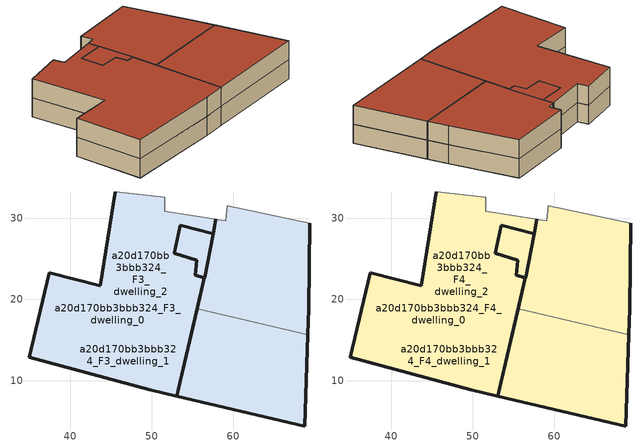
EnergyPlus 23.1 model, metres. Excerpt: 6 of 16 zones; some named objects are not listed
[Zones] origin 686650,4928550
a20d170bb3bbb324_F3_dwelling_0
 floor outside (EU_floor_Construction): 68.8,4.42 69.18,15.64 55.57,18.82 53.06,8.09 z9; 53.06,8.09 55.57,18.82 56.47,22.68 55.33,22.97 55.52,24.83 52.77,25.65 53.5,29.09 57.53,28.09 57.87,29.83 51.6,30.84 51.62,32.54 45.5,33.21 43.64,21.68 37.36,23.27 34.93,12.87 49.74,8.87 z9
 wall outside (EU_wall_Construction): 69.18,15.64 68.8,4.42 53.06,8.09 55.57,18.82 z9:12
 wall to a20d170bb3bbb324_F3_dwelling_1 (EU_wall_Construction): 55.57,18.82 69.18,15.64 z9:12
a20d170bb3bbb324_F3_dwelling_1
 floor to a20d170bb3bbb324_F2_dwelling_1 (EU_floor_Construction): 69.18,15.64 69.29,18.83 69.43,29.39 59.29,31.53 59.07,29.64 58.13,29.79 57.87,29.83 57.53,28.09 57.54,28.09 56.51,22.67 56.47,22.68 55.57,18.82 z9; 53.06,8.09 55.57,18.82 56.47,22.68 55.33,22.97 55.52,24.83 52.77,25.65 53.5,29.09 57.53,28.09 57.87,29.83 51.6,30.84 51.62,32.54 45.5,33.21 43.64,21.68 37.36,23.27 34.93,12.87 49.74,8.87 z9; 56.51,22.67 57.54,28.09 57.53,28.09 53.5,29.09 52.77,25.65 55.52,24.83 55.33,22.97 56.47,22.68 z9
 wall outside (EU_wall_Construction): 69.43,29.39 69.29,18.83 69.18,15.64 / 55.57,18.82 56.47,22.68 56.51,22.67 57.54,28.09 57.53,28.09 57.87,29.83 z9:12
 wall adiabatic (EU_wall_Construction): 57.87,29.83 58.13,29.79 59.07,29.64 59.29,31.53 69.43,29.39 z9:12
a20d170bb3bbb324_F3_dwelling_2
 floor outside (EU_floor_Construction): 69.18,15.64 69.29,18.83 69.43,29.39 59.29,31.53 59.07,29.64 58.13,29.79 57.87,29.83 57.53,28.09 57.54,28.09 56.51,22.67 56.47,22.68 55.57,18.82 z9; 56.51,22.67 57.54,28.09 57.53,28.09 53.5,29.09 52.77,25.65 55.52,24.83 55.33,22.97 56.47,22.68 z9
 floor to a20d170bb3bbb324_F2_dwelling_2 (EU_floor_Construction): 53.06,8.09 55.57,18.82 56.47,22.68 55.33,22.97 55.52,24.83 52.77,25.65 53.5,29.09 57.53,28.09 57.87,29.83 51.6,30.84 51.62,32.54 45.5,33.21 43.64,21.68 37.36,23.27 34.93,12.87 49.74,8.87 z9; 68.8,4.42 69.18,15.64 55.57,18.82 53.06,8.09 z9
 wall outside (EU_wall_Construction): 57.87,29.83 57.53,28.09 53.5,29.09 52.77,25.65 55.52,24.83 55.33,22.97 56.47,22.68 53.06,8.09 49.74,8.87 34.93,12.87 37.36,23.27 43.64,21.68 45.5,33.21 z9:12
 wall adiabatic (EU_wall_Construction): 45.5,33.21 51.62,32.54 51.6,30.84 57.87,29.83 z9:12
a20d170bb3bbb324_F4_dwelling_0
 floor outside (EU_floor_Construction): 68.8,4.42 69.18,15.64 55.57,18.82 53.06,8.09 z12; 53.06,8.09 55.57,18.82 56.47,22.68 55.33,22.97 55.52,24.83 52.77,25.65 53.5,29.09 57.53,28.09 57.87,29.83 51.6,30.84 51.62,32.54 45.5,33.21 43.64,21.68 37.36,23.27 34.93,12.87 49.74,8.87 z12
 wall outside (EU_wall_Construction): 69.18,15.64 68.8,4.42 53.06,8.09 55.57,18.82 z12:15
 wall to a20d170bb3bbb324_F4_dwelling_1 (EU_wall_Construction): 55.57,18.82 69.18,15.64 z12:15
 roof outside (EU_roof_Construction): 57.87,29.83 57.53,28.09 53.5,29.09 52.77,25.65 55.52,24.83 55.33,22.97 56.47,22.68 55.57,18.82 53.06,8.09 49.74,8.87 34.93,12.87 37.36,23.27 43.64,21.68 45.5,33.21 51.62,32.54 51.6,30.84 z15; 69.18,15.64 68.8,4.42 53.06,8.09 55.57,18.82 z15
a20d170bb3bbb324_F4_dwelling_1
 floor to a20d170bb3bbb324_F3_dwelling_1 (EU_floor_Construction): 69.18,15.64 69.29,18.83 69.43,29.39 59.29,31.53 59.07,29.64 58.13,29.79 57.87,29.83 57.53,28.09 57.54,28.09 56.51,22.67 56.47,22.68 55.57,18.82 z12; 53.06,8.09 55.57,18.82 56.47,22.68 55.33,22.97 55.52,24.83 52.77,25.65 53.5,29.09 57.53,28.09 57.87,29.83 51.6,30.84 51.62,32.54 45.5,33.21 43.64,21.68 37.36,23.27 34.93,12.87 49.74,8.87 z12; 56.51,22.67 57.54,28.09 57.53,28.09 53.5,29.09 52.77,25.65 55.52,24.83 55.33,22.97 56.47,22.68 z12
 wall outside (EU_wall_Construction): 69.43,29.39 69.29,18.83 69.18,15.64 / 55.57,18.82 56.47,22.68 56.51,22.67 57.54,28.09 57.53,28.09 57.87,29.83 z12:15
 wall adiabatic (EU_wall_Construction): 57.87,29.83 58.13,29.79 59.07,29.64 59.29,31.53 69.43,29.39 z12:15
 roof outside (EU_roof_Construction): 57.87,29.83 57.53,28.09 53.5,29.09 52.77,25.65 55.52,24.83 55.33,22.97 56.47,22.68 55.57,18.82 53.06,8.09 49.74,8.87 34.93,12.87 37.36,23.27 43.64,21.68 45.5,33.21 51.62,32.54 51.6,30.84 z15; 69.43,29.39 69.29,18.83 69.18,15.64 55.57,18.82 56.47,22.68 56.51,22.67 57.54,28.09 57.53,28.09 57.87,29.83 58.13,29.79 59.07,29.64 59.29,31.53 z15; 57.53,28.09 57.54,28.09 56.51,22.67 56.47,22.68 55.33,22.97 55.52,24.83 52.77,25.65 53.5,29.09 z15
a20d170bb3bbb324_F4_dwelling_2
 floor outside (EU_floor_Construction): 69.18,15.64 69.29,18.83 69.43,29.39 59.29,31.53 59.07,29.64 58.13,29.79 57.87,29.83 57.53,28.09 57.54,28.09 56.51,22.67 56.47,22.68 55.57,18.82 z12; 56.51,22.67 57.54,28.09 57.53,28.09 53.5,29.09 52.77,25.65 55.52,24.83 55.33,22.97 56.47,22.68 z12
 floor to a20d170bb3bbb324_F3_dwelling_2 (EU_floor_Construction): 53.06,8.09 55.57,18.82 56.47,22.68 55.33,22.97 55.52,24.83 52.77,25.65 53.5,29.09 57.53,28.09 57.87,29.83 51.6,30.84 51.62,32.54 45.5,33.21 43.64,21.68 37.36,23.27 34.93,12.87 49.74,8.87 z12; 68.8,4.42 69.18,15.64 55.57,18.82 53.06,8.09 z12
 wall outside (EU_wall_Construction): 57.87,29.83 57.53,28.09 53.5,29.09 52.77,25.65 55.52,24.83 55.33,22.97 56.47,22.68 53.06,8.09 49.74,8.87 34.93,12.87 37.36,23.27 43.64,21.68 45.5,33.21 z12:15
 wall adiabatic (EU_wall_Construction): 45.5,33.21 51.62,32.54 51.6,30.84 57.87,29.83 z12:15
 roof outside (EU_roof_Construction): 57.87,29.83 57.53,28.09 53.5,29.09 52.77,25.65 55.52,24.83 55.33,22.97 56.47,22.68 55.57,18.82 53.06,8.09 49.74,8.87 34.93,12.87 37.36,23.27 43.64,21.68 45.5,33.21 51.62,32.54 51.6,30.84 z15; 69.18,15.64 68.8,4.42 53.06,8.09 55.57,18.82 z15; 69.43,29.39 69.29,18.83 69.18,15.64 55.57,18.82 56.47,22.68 56.51,22.67 57.54,28.09 57.53,28.09 57.87,29.83 58.13,29.79 59.07,29.64 59.29,31.53 z15; 57.53,28.09 57.54,28.09 56.51,22.67 56.47,22.68 55.33,22.97 55.52,24.83 52.77,25.65 53.5,29.09 z15
[Building]
EU S2 Campaign: North Axis=0; Terrain=City; Solar Distribution=FullExterior
[Site:Location]
Bologna: Latitude=44.5; Longitude=11.25; Time Zone=1; Elevation=37
[SizingPeriod:WeatherFileDays]
AnnualSizingPeriod: Begin Month=1; Begin Day of Month=1; End Month=12; End Day of Month=31; Day of Week for Start Day=Monday; Use Weather File Daylight Saving Period=No; Use Weather File Rain and Snow Indicators=No
[MATERIAL]
EU_InternalMass_Material: Roughness=MediumRough; Thickness=0.1; Conductivity=1; Density=1800; Specific Heat=900; Thermal Absorptance=0.9; Solar Absorptance=0.7; Visible Absorptance=0.7
[MATERIAL:NOMASS] Roughness=MediumRough; Thermal Absorptance=0.9; Solar Absorptance=0.7; Visible Absorptance=0.7
Name | Thermal Resistance
EU_wall_NoMass | 0.905828
EU_roof_NoMass | 0.37593
EU_floor_NoMass | 0.67114
[CONSTRUCTION]
EU_wall_Construction: EU_wall_NoMass
EU_roof_Construction: EU_roof_NoMass
EU_floor_Construction: EU_floor_NoMass
EU_InternalMass_Construction: EU_InternalMass_Material
[ZONE] Type=1; Multiplier=1; Ceiling Height=autocalculate; Floor Area=autocalculate; Part of Total Floor Area=Yes
Name | Volume
a20d170bb3bbb324_F3_dwelling_0; a20d170bb3bbb324_F4_dwelling_0 | 1491.32
a20d170bb3bbb324_F3_dwelling_1; a20d170bb3bbb324_F4_dwelling_1 | 1546.43
a20d170bb3bbb324_F3_dwelling_2; a20d170bb3bbb324_F4_dwelling_2 | 2044.38
[INTERNALMASS] Construction=EU_InternalMass_Construction
Name | Zone or ZoneList | Surface Area
a20d170bb3bbb324_F3_dwelling_0_EU_InternalMass | a20d170bb3bbb324_F3_dwelling_0 | 331.944
a20d170bb3bbb324_F3_dwelling_1_EU_InternalMass | a20d170bb3bbb324_F3_dwelling_1 | 331.128
a20d170bb3bbb324_F3_dwelling_2_EU_InternalMass | a20d170bb3bbb324_F3_dwelling_2 | 332.787
a20d170bb3bbb324_F4_dwelling_0_EU_InternalMass | a20d170bb3bbb324_F4_dwelling_0 | 331.944
a20d170bb3bbb324_F4_dwelling_1_EU_InternalMass | a20d170bb3bbb324_F4_dwelling_1 | 331.128
a20d170bb3bbb324_F4_dwelling_2_EU_InternalMass | a20d170bb3bbb324_F4_dwelling_2 | 332.787
[OTHEREQUIPMENT] Fuel Type=Electricity; Design Level Calculation Method=Watts/Area; Power per Zone Floor Area=1; Fraction Latent=0; Fraction Radiant=0; Fraction Lost=0; Carbon Dioxide Generation Rate=0; EndUse Subcategory=EU_Step8_InternalGains
Name | Zone or ZoneList or Space or SpaceList | Schedule
EU_Step8_InternalGain_a20d170bb3bbb324_F3_dwelling_0_f000 | a20d170bb3bbb324_F3_dwelling_0 | EU_Step8_GainSchedule_a20d170bb3bbb324_F3_dwelling_0_f000
EU_Step8_InternalGain_a20d170bb3bbb324_F3_dwelling_1_f000 | a20d170bb3bbb324_F3_dwelling_1 | EU_Step8_GainSchedule_a20d170bb3bbb324_F3_dwelling_1_f000
EU_Step8_InternalGain_a20d170bb3bbb324_F3_dwelling_2_f000 | a20d170bb3bbb324_F3_dwelling_2 | EU_Step8_GainSchedule_a20d170bb3bbb324_F3_dwelling_2_f000
EU_Step8_InternalGain_a20d170bb3bbb324_F4_dwelling_0_f000 | a20d170bb3bbb324_F4_dwelling_0 | EU_Step8_GainSchedule_a20d170bb3bbb324_F4_dwelling_0_f000
EU_Step8_InternalGain_a20d170bb3bbb324_F4_dwelling_1_f000 | a20d170bb3bbb324_F4_dwelling_1 | EU_Step8_GainSchedule_a20d170bb3bbb324_F4_dwelling_1_f000
EU_Step8_InternalGain_a20d170bb3bbb324_F4_dwelling_2_f000 | a20d170bb3bbb324_F4_dwelling_2 | EU_Step8_GainSchedule_a20d170bb3bbb324_F4_dwelling_2_f000
[ZONEVENTILATION:DESIGNFLOWRATE] Schedule=EU_AlwaysOn; Design Flow Rate Calculation Method=AirChanges/Hour; Air Changes per Hour=0.73129; Ventilation Type=Natural; Fan Pressure Rise=0; Fan Total Efficiency=1; Constant Term Coefficient=1; Temperature Term Coefficient=0; Velocity Term Coefficient=0; Velocity Squared Term Coefficient=0; Minimum Indoor Temperature=-100; Maximum Indoor Temperature=100; Delta Temperature=-100; Minimum Outdoor Temperature=-100; Maximum Outdoor Temperature=100; Maximum Wind Speed=40
Name | Zone or ZoneList or Space or SpaceList
EU_ConstantAir_a20d170bb3bbb324_F3_dwelling_0 | a20d170bb3bbb324_F3_dwelling_0
EU_ConstantAir_a20d170bb3bbb324_F3_dwelling_1 | a20d170bb3bbb324_F3_dwelling_1
EU_ConstantAir_a20d170bb3bbb324_F3_dwelling_2 | a20d170bb3bbb324_F3_dwelling_2
EU_ConstantAir_a20d170bb3bbb324_F4_dwelling_0 | a20d170bb3bbb324_F4_dwelling_0
EU_ConstantAir_a20d170bb3bbb324_F4_dwelling_1 | a20d170bb3bbb324_F4_dwelling_1
EU_ConstantAir_a20d170bb3bbb324_F4_dwelling_2 | a20d170bb3bbb324_F4_dwelling_2
[HVACTEMPLATE:ZONE:IDEALLOADSAIRSYSTEM] System Availability Schedule=EU_AlwaysOn; Maximum Heating Supply Air Temperature=50; Minimum Cooling Supply Air Temperature=13; Maximum Heating Supply Air Humidity Ratio=0.0156; Minimum Cooling Supply Air Humidity Ratio=0.0077; Heating Limit=NoLimit; Cooling Limit=NoLimit; Heating Availability Schedule=EU_AlwaysOn; Cooling Availability Schedule=EU_CoolingOff; Dehumidification Control Type=ConstantSensibleHeatRatio; Cooling Sensible Heat Ratio=0.7; Dehumidification Setpoint=60; Humidification Control Type=None; Humidification Setpoint=30; Outdoor Air Method=None; Outdoor Air Flow Rate per Person=0.00944; Outdoor Air Flow Rate per Zone Floor Area=0; Outdoor Air Flow Rate per Zone=0; Demand Controlled Ventilation Type=None; Outdoor Air Economizer Type=NoEconomizer; Heat Recovery Type=None; Sensible Heat Recovery Effectiveness=0.7; Latent Heat Recovery Effectiveness=0.65
Name | Template Thermostat
a20d170bb3bbb324_F3_dwelling_0 | EU_HeatOnly_a20d170bb3bbb324_F3_dwelling_0
a20d170bb3bbb324_F3_dwelling_1 | EU_HeatOnly_a20d170bb3bbb324_F3_dwelling_1
a20d170bb3bbb324_F3_dwelling_2 | EU_HeatOnly_a20d170bb3bbb324_F3_dwelling_2
a20d170bb3bbb324_F4_dwelling_0 | EU_HeatOnly_a20d170bb3bbb324_F4_dwelling_0
a20d170bb3bbb324_F4_dwelling_1 | EU_HeatOnly_a20d170bb3bbb324_F4_dwelling_1
a20d170bb3bbb324_F4_dwelling_2 | EU_HeatOnly_a20d170bb3bbb324_F4_dwelling_2
[SIZING:ZONE] Zone Cooling Design Supply Air Temperature Input Method=SupplyAirTemperature; Zone Cooling Design Supply Air Temperature=13; Zone Heating Design Supply Air Temperature Input Method=SupplyAirTemperature; Zone Heating Design Supply Air Temperature=50; Zone Cooling Design Supply Air Humidity Ratio=0.008; Zone Heating Design Supply Air Humidity Ratio=0.008; Cooling Design Air Flow Method=DesignDay; Cooling Design Air Flow Rate=0; Cooling Minimum Air Flow per Zone Floor Area=0.000762; Cooling Minimum Air Flow=0; Cooling Minimum Air Flow Fraction=0.2; Heating Design Air Flow Method=DesignDay; Heating Design Air Flow Rate=0; Heating Maximum Air Flow per Zone Floor Area=0.002032; Heating Maximum Air Flow=0.141576; Heating Maximum Air Flow Fraction=0.3; Account for Dedicated Outdoor Air System=No; Dedicated Outdoor Air System Control Strategy=NeutralSupplyAir; Dedicated Outdoor Air Low Setpoint Temperature for Design=autosize; Dedicated Outdoor Air High Setpoint Temperature for Design=autosize; Zone Load Sizing Method=Sensible Load Only No Latent Load; Zone Latent Cooling Design Supply Air Humidity Ratio Input Method=HumidityRatioDifference; Zone Cooling Design Supply Air Humidity Ratio Difference=0.005; Zone Latent Heating Design Supply Air Humidity Ratio Input Method=HumidityRatioDifference; Zone Humidification Design Supply Air Humidity Ratio Difference=0.005
a20d170bb3bbb324_F3_dwelling_0; a20d170bb3bbb324_F3_dwelling_1; a20d170bb3bbb324_F3_dwelling_2; a20d170bb3bbb324_F4_dwelling_0; a20d170bb3bbb324_F4_dwelling_1; a20d170bb3bbb324_F4_dwelling_2
[SCHEDULE:CONSTANT]
Name | Hourly Value
EU_AlwaysOn | 1
EU_CoolingOff | 0
[SCHEDULE:FILE] Column Number=1; Rows to Skip at Top=0; Number of Hours of Data=8760; Column Separator=Comma; Interpolate to Timestep=No; Minutes per Item=60; Adjust Schedule for Daylight Savings=Yes
Name | File
EU_Step8_GainSchedule_a20d170bb3bbb324_F3_dwelling_0_f000 | ../../schedules/a20d170bb3bbb324/a20d170bb3bbb324_F3_dwelling_0_f000_gain.csv
EU_Step8_GainSchedule_a20d170bb3bbb324_F3_dwelling_1_f000 | ../../schedules/a20d170bb3bbb324/a20d170bb3bbb324_F3_dwelling_1_f000_gain.csv
EU_Step8_GainSchedule_a20d170bb3bbb324_F3_dwelling_2_f000 | ../../schedules/a20d170bb3bbb324/a20d170bb3bbb324_F3_dwelling_2_f000_gain.csv
EU_Step8_GainSchedule_a20d170bb3bbb324_F4_dwelling_0_f000 | ../../schedules/a20d170bb3bbb324/a20d170bb3bbb324_F4_dwelling_0_f000_gain.csv
EU_Step8_GainSchedule_a20d170bb3bbb324_F4_dwelling_1_f000 | ../../schedules/a20d170bb3bbb324/a20d170bb3bbb324_F4_dwelling_1_f000_gain.csv
EU_Step8_GainSchedule_a20d170bb3bbb324_F4_dwelling_2_f000 | ../../schedules/a20d170bb3bbb324/a20d170bb3bbb324_F4_dwelling_2_f000_gain.csv
